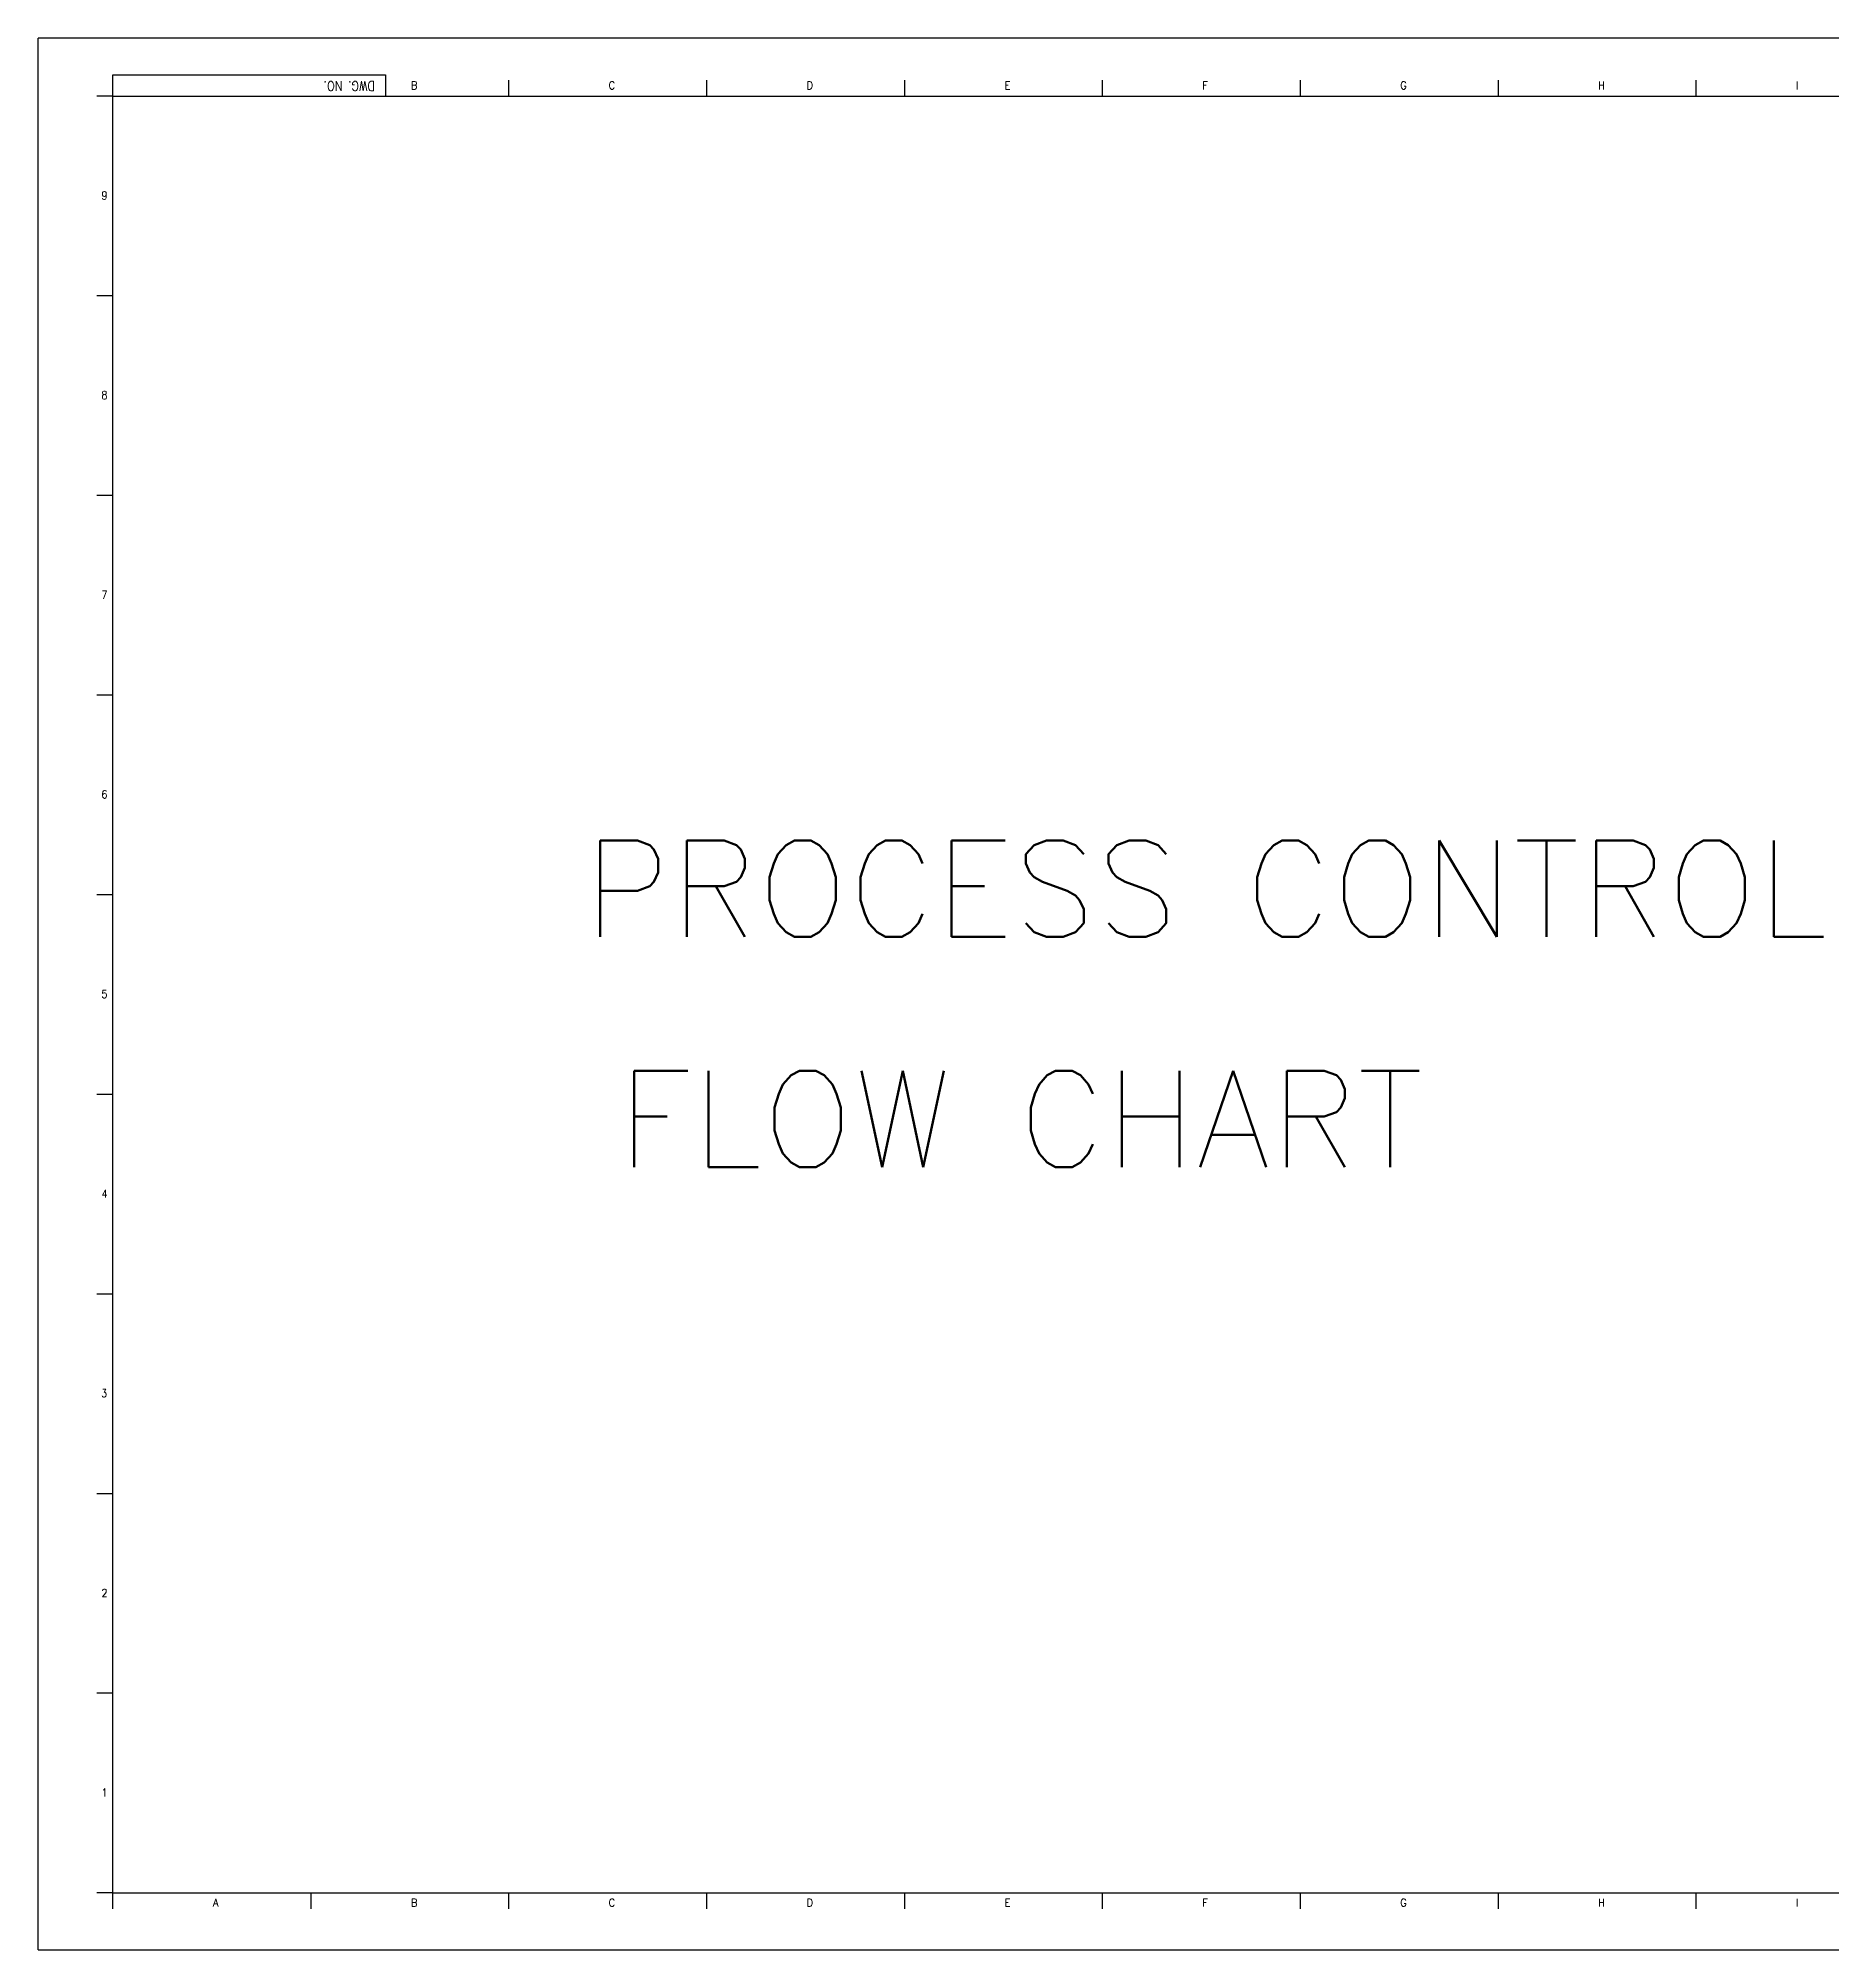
# Model space of a CAD drawing. Header units: millimetres. Extents: x 12053 to 14213, y -1155 to 627.
# Drawn here: x 12053 to 12611, y -1155 to -560 of the extents above; entities that cross this region are included whole.
import ezdxf
from ezdxf.enums import TextEntityAlignment as Align

# ---------------------------------------------------------------- set-up
doc = ezdxf.new("R2010")
doc.units = ezdxf.units.MM
doc.header["$LTSCALE"] = 6
doc.linetypes.add('PHANTOM', pattern=[63.50000000000001, 31.75, -6.35, 6.35, -6.35, 6.35, -6.35])
doc.layers.add('ECT', color=7, linetype='PHANTOM')
doc.layers.add('PDF_Geometry', color=7, linetype='Continuous')
doc.styles.add('ROMANS', font='romans')
doc.styles.add('simplex', font='simplex.shx')

msp = doc.modelspace()

# ---------------------------------------------------------------- linework, layer by layer
at = {"color": 7}
for p, q in [((12053.00329170146, -1154.666809878074), (12053.00329170146, -559.8119250804534)), ((12894.00502538085, -559.8119250804534), (12053.00329170146, -559.8119250804534)), ((12076.23270634185, -577.8398166647044), (12876.62779381285, -577.8398166647044)), ((12076.23270634185, -1136.988156818637), (12076.23270634185, -577.8398166647044)), ((12076.23270634185, -1136.988156818637), (12876.62779381285, -1136.988156818637)), ((12053.00329170146, -1154.666809878074), (12894.00502538085, -1154.666809878074))]:
    msp.add_line(p, q, dxfattribs=at)
at = {"layer": 'ECT', "linetype": 'ByBlock'}
for p, q in [((12076.23270634185, -577.8398166647044), (12076.23270634185, -571.2374810372596)), ((12076.23270634185, -571.2374810372596), (12161.00975610514, -571.2374810372596)), ((12161.00975610514, -571.2374810372596), (12161.00975610514, -577.8398166647044))]:
    msp.add_line(p, q, dxfattribs=at)
at = {"layer": 'ECT', "color": 7, "linetype": 'ByBlock'}
for p, q in [((12199.37041210662, -572.8860009155469), (12199.37041210662, -577.8398166647044)), ((12260.93926498901, -572.8860009155469), (12260.93926498901, -577.8398166647044)), ((12322.50811787139, -572.8860009155469), (12322.50811787139, -577.8398166647044)), ((12384.07697075377, -572.8860009155469), (12384.07697075377, -577.8398166647044)), ((12445.64582363616, -572.8860009155469), (12445.64582363616, -577.8398166647044)), ((12507.21467651854, -572.8860009155469), (12507.21467651854, -577.8398166647044)), ((12568.78352940093, -572.8860009155469), (12568.78352940093, -577.8398166647044)), ((12076.23270634185, -577.8398166647044), (12071.27889059269, -577.8398166647044)), ((12076.23270634185, -639.967416828568), (12071.23393453161, -639.967416828568)), ((12076.23270634185, -702.0950093273268), (12071.23393453161, -702.0950093273268)), ((12076.23270634185, -764.2226018260853), (12071.23393453161, -764.2226018260853)), ((12076.23270634185, -826.3501943248441), (12071.23393453161, -826.3501943248441)), ((12076.23270634185, -888.4777868236027), (12071.23393453161, -888.4777868236027)), ((12076.23270634185, -950.6053793223613), (12071.23393453161, -950.6053793223613)), ((12076.23270634185, -1012.73297182112), (12071.23393453161, -1012.73297182112)), ((12076.23270634185, -1074.860564319879), (12071.23393453161, -1074.860564319879)), ((12076.23270634185, -1136.988156818637), (12071.27889059269, -1136.988156818637)), ((12076.23270634185, -1141.941972567795), (12076.23270634185, -1136.988156818637)), ((12137.80155922424, -1136.988156818637), (12137.80155922424, -1141.941972567795)), ((12199.37041210662, -1136.988156818637), (12199.37041210662, -1141.941972567795)), ((12260.93926498901, -1136.988156818637), (12260.93926498901, -1141.941972567795)), ((12322.50811787139, -1136.988156818637), (12322.50811787139, -1141.941972567795)), ((12384.07697075377, -1136.988156818637), (12384.07697075377, -1141.941972567795)), ((12445.64582363616, -1136.988156818637), (12445.64582363616, -1141.941972567795)), ((12507.21467651854, -1136.988156818637), (12507.21467651854, -1141.941972567795)), ((12568.78352940093, -1136.988156818637), (12568.78352940093, -1141.941972567795))]:
    msp.add_line(p, q, dxfattribs=at)

# ---------------------------------------------------------------- texts
at = {"color": 7, "style": 'ROMANS', "width": 0.8}
msp.add_text('3', height=2.499167935, dxfattribs=at).set_placement((12072.66215504882, -982.7403409596502))
at = {"layer": 'ECT', "linetype": 'ByBlock', "style": 'ROMANS', "width": 0.8499999999999889}
msp.add_text('DWG. NO.', height=3, rotation=180, dxfattribs=at).set_placement((12149.73796872168, -574.6928525397793), align=Align.MIDDLE)
at = {"layer": 'ECT', "linetype": 'ByBlock', "style": 'simplex'}
for s, height, width, p in [('B', 2.468755089204516, 0.9000000000000277, (12168.93982964751, -575.7167527722081)), ('C', 2.468755089204516, 0.9000000000000034, (12230.50868252989, -575.7167527722081)), ('D', 2.468755089204516, 0.899999999999955, (12292.07753541228, -575.7167527722081)), ('E', 2.468755089204516, 0.899999999999955, (12353.64638829466, -575.7167527722081)), ('F', 2.468755089204516, 0.9000000000000034, (12415.21524117705, -575.7167527722081)), ('G', 2.468755089204516, 0.9000000000000034, (12476.78409405943, -575.7167527722081)), ('H', 2.468755089204516, 0.9000000000000034, (12538.35294694182, -575.7167527722081)), ('I', 2.468755089204516, 0.9000000000000034, (12599.9217998242, -575.7167527722081)), ('9', 2.468755089204516, 0.9000000000000034, (12072.66215504882, -609.9747859670983)), ('8', 2.468755089204516, 0.9000000000000034, (12072.66215504882, -672.1023784658571)), ('7', 2.468755089204584, 0.8999999999999787, (12072.66215504882, -734.2299709646156)), ('6', 2.468755089204584, 0.8999999999999787, (12072.66215504882, -796.3575634633745)), ('5', 2.468755089204516, 0.9000000000000034, (12072.66215504882, -858.4851559621329)), ('4', 2.468755089204516, 0.9000000000000034, (12072.66215504882, -920.6127484608916)), ('2', 2.468755089204516, 0.9000000000000034, (12072.66215504882, -1044.867933458409)), ('1', 2.468755089204516, 0.9000000000000034, (12072.66215504882, -1106.995525957168)), ('A', 2.468755089204516, 0.9000000000000153, (12107.37097676513, -1141.234284603629)), ('B', 2.468755089204516, 0.9000000000000277, (12168.93982964751, -1141.234284603629)), ('C', 2.468755089204516, 0.9000000000000034, (12230.50868252989, -1141.234284603629)), ('D', 2.468755089204516, 0.899999999999955, (12292.07753541228, -1141.234284603629)), ('E', 2.468755089204516, 0.899999999999955, (12353.64638829466, -1141.234284603629)), ('F', 2.468755089204516, 0.9000000000000034, (12415.21524117705, -1141.234284603629)), ('G', 2.468755089204516, 0.9000000000000034, (12476.78409405943, -1141.234284603629)), ('H', 2.468755089204516, 0.9000000000000034, (12538.35294694182, -1141.234284603629)), ('I', 2.468755089204516, 0.9000000000000034, (12599.9217998242, -1141.234284603629))]:
    msp.add_text(s, height=height, dxfattribs=dict(at, width=width)).set_placement(p)
at = {"layer": 'PDF_Geometry', "lineweight": 35, "char_height": 30, "attachment_point": 1, "style": 'ROMANS'}
for s, insert in [('PROCESS CONTROL     ', (12222.71866315109, -809.4435937008199)), ('     FLOW CHART', (12130.39707441915, -881.1143007427174))]:
    msp.add_mtext_dynamic_manual_height_columns(s, width=445.3011896311646, gutter_width=2.676675521335658, heights=[0], dxfattribs=dict(at, insert=insert))

doc.saveas('drawing.dxf')
